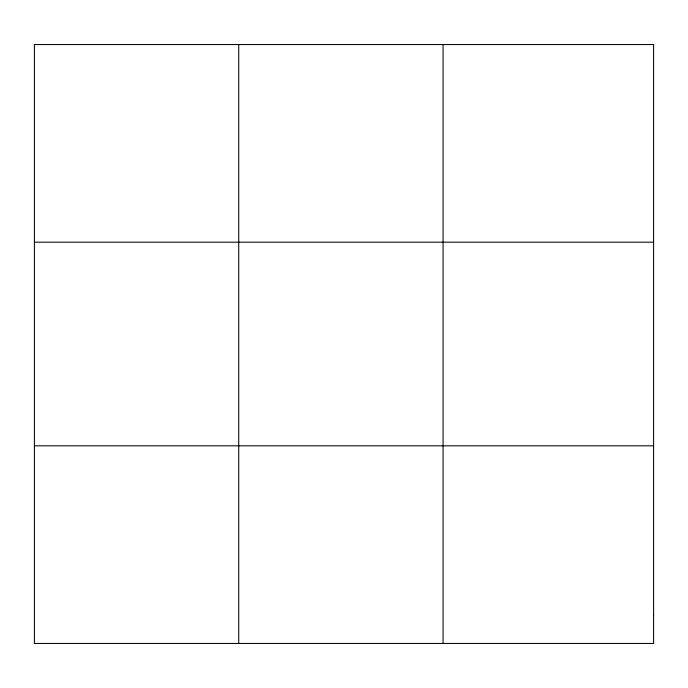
<?xml version="1.0" encoding="UTF-8"?>
<svg xmlns="http://www.w3.org/2000/svg" width="688" height="688" viewBox="0 0 688 688"><rect width="100%" height="100%" fill="white"/><g stroke="black" fill="none" stroke-linecap="round" stroke-linejoin="round"><path stroke-width="1.03" d="M238.736 643.443L238.736 44.557M443.072 643.443L443.072 44.557M34.4 242.185L653.6 242.185M34.4 445.815L653.6 445.815M653.6 615.21L653.6 643.443L34.4 643.443L34.4 44.557L653.6 44.557L653.6 615.21"/></g></svg>
